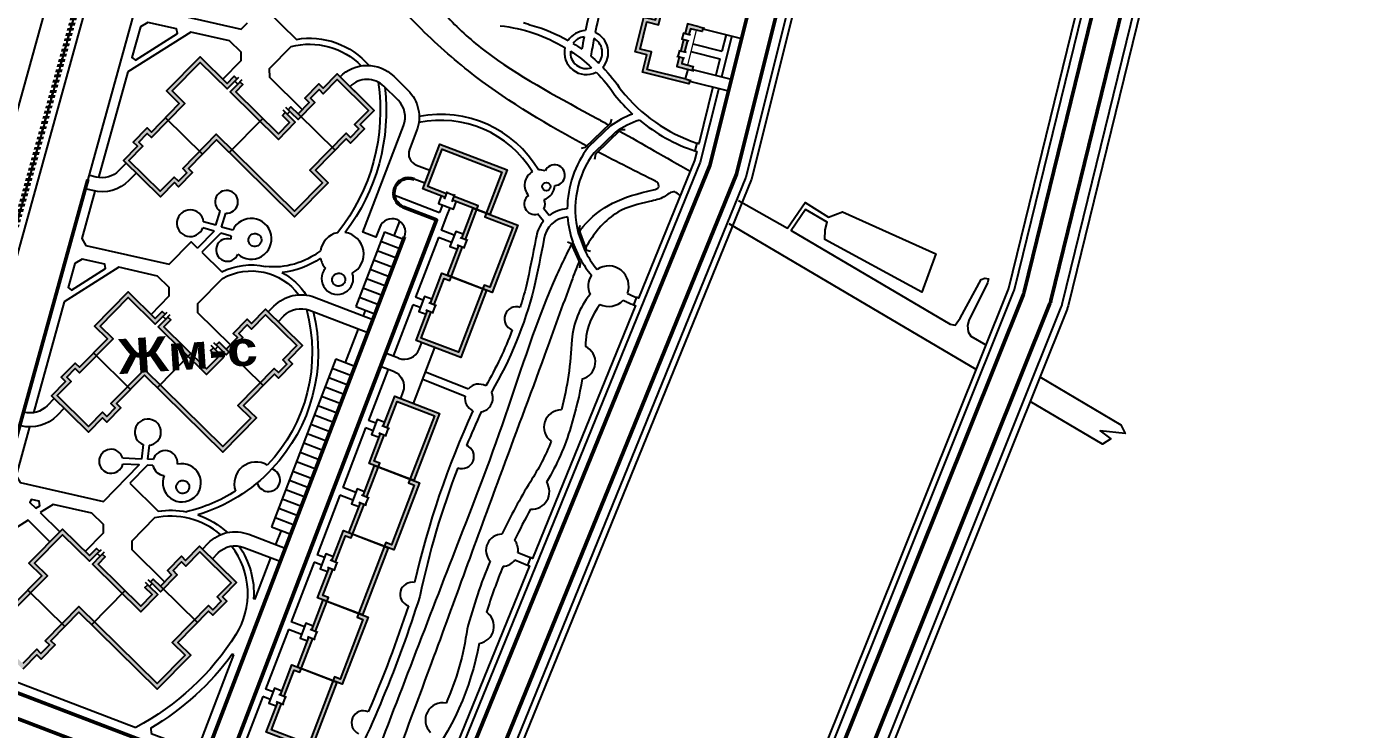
# Model space of a CAD drawing. Header units: millimetres. Extents: x 85680 to 1644304, y -104706 to 909689.
# Drawn here: x 1309157 to 1644304, y 258549 to 434385 of the extents above; entities that cross this region are included whole.
import ezdxf
from ezdxf.enums import TextEntityAlignment as Align

# ---------------------------------------------------------------- set-up
doc = ezdxf.new("R2010")
doc.units = ezdxf.units.MM
doc.linetypes.add('HIDDEN', pattern=[3.5, 2, -1.5])
for name, color, linetype, lineweight in [('bord', 32, 'Continuous', 100), ('red line', 240, 'HIDDEN', 100), ('street', 7, 'Continuous', 50)]:
    doc.layers.add(name, color=color, linetype=linetype, lineweight=lineweight)
for name, color, linetype in [('new building', 7, 'Continuous'), ('street2', 7, 'Continuous'), ('urban planing', 243, 'Continuous'), ('water', 5, 'Continuous')]:
    doc.layers.add(name, color=color, linetype=linetype)
doc.styles.add('ПЛОЩАДЬ', font='arialbd.ttf')

msp = doc.modelspace()

# ---------------------------------------------------------------- hatches: boundary and pattern name
at = {"layer": 'new building', "ltscale": 200}
h = msp.add_hatch(color=256, dxfattribs=at)
h.paths.add_polyline_path([(1475204, 421045), (1474234, 421288), (1464534, 423717), (1465626, 428082), (1462714, 428811), (1464413, 435602), (1467326, 434873), (1469997, 445543), (1467085, 446273), (1468785, 453063), (1471697, 452334), (1474369, 463005), (1471456, 463734), (1472063, 466159), (1481764, 463731), (1481640, 463239), (1482610, 462996), (1482977, 464458), (1471336, 467372), (1470243, 463007), (1473156, 462277), (1470970, 453547), (1468057, 454276), (1465872, 445545), (1468785, 444816), (1466599, 436086), (1463686, 436815), (1461501, 428084), (1464413, 427355), (1463321, 422990), (1474961, 420076)])
h.paths.add_polyline_path([(1484798, 459370), (1481878, 460080), (1482245, 461541), (1481275, 461785), (1480668, 459369), (1483570, 458642), (1484551, 458397)])
h.paths.add_polyline_path([(1483936, 455974), (1482966, 456217), (1482474, 454278), (1483444, 454035)])
h.paths.add_polyline_path([(1482829, 451612), (1481859, 451855), (1481859, 451852), (1478975, 452577), (1478367, 450151), (1479335, 449903), (1479702, 451363), (1482582, 450639)], flags=17)
h.paths.add_polyline_path([(1478971, 448448), (1478002, 448696), (1477274, 445790), (1478244, 445546)], flags=17)
h.paths.add_polyline_path([(1477879, 444091), (1476909, 444335), (1476299, 441903), (1479212, 441175), (1479212, 441175), (1480182, 440932), (1480425, 441902), (1477513, 442631)], flags=17)
h.paths.add_polyline_path([(1479575, 438507), (1478606, 438751), (1478120, 436809), (1479090, 436566)], flags=17)
h.paths.add_polyline_path([(1478483, 434141), (1477513, 434384), (1474600, 435113), (1473993, 432690), (1474962, 432441), (1475327, 433902), (1478240, 433171)], flags=17)
h.paths.add_polyline_path([(1474597, 430986), (1473629, 431235), (1472902, 428333), (1473872, 428089)], flags=17)
h.paths.add_polyline_path([(1473508, 426634), (1472538, 426878), (1471930, 424447), (1474841, 423714), (1474841, 423713), (1475811, 423470), (1476054, 424439), (1473142, 425173)], flags=17)
at = {"layer": 'new building', "ltscale": 500}
h = msp.add_hatch(color=256, dxfattribs=at)
h.paths.add_polyline_path([(1344567, 410908), (1343854, 411609), (1340348, 408044), (1339279, 409095), (1335773, 405530), (1336843, 404478), (1333337, 400913), (1342606, 391799), (1346112, 395364), (1347181, 394312), (1350687, 397877), (1349618, 398929), (1353123, 402494), (1352410, 403195), (1348203, 398917), (1349273, 397865), (1347170, 395726), (1346100, 396778), (1342594, 393213), (1341126, 394657, -0.144294), (1341005, 394776), (1334751, 400925), (1338257, 404490), (1337187, 405542), (1339291, 407681), (1340360, 406629)])
h.paths.add_polyline_path([(1356629, 406059), (1359838, 402904), (1360539, 403617), (1356617, 407473), (1352410, 403195), (1353123, 402494)])
h.paths.add_polyline_path([(1360539, 403617), (1359838, 402904), (1376237, 386778), (1384651, 395335), (1381442, 398490), (1386350, 403481), (1385637, 404182), (1380028, 398478), (1383237, 395323), (1376225, 388192)])
h.paths.add_polyline_path([(1389155, 406333), (1390224, 405281), (1393730, 408846), (1392660, 409898), (1396166, 413463), (1386897, 422578), (1383391, 419013), (1382321, 420065), (1378816, 416499), (1379885, 415448), (1377081, 412596), (1377794, 411894), (1381299, 415460), (1380230, 416511), (1382333, 418650), (1383403, 417599), (1386908, 421164), (1394752, 413451), (1391246, 409886), (1392316, 408835), (1390212, 406695), (1389143, 407747), (1385637, 404182), (1386350, 403481)])
h.paths.add_polyline_path([(1359350, 418811), (1361804, 421306), (1361091, 422007), (1359338, 420225), (1352564, 426885), (1344151, 418329), (1347359, 415174), (1343854, 411609), (1344567, 410908), (1348774, 415186), (1345565, 418341), (1352576, 425471)])
h.paths.add_polyline_path([(1362517, 420605), (1360063, 418109), (1367550, 410747), (1368251, 411461), (1361477, 418121), (1363230, 419904)])
h.paths.add_polyline_path([(1374609, 412221), (1373894, 412921), (1373195, 412209), (1374977, 410456), (1372173, 407604), (1368251, 411461), (1367550, 410747), (1372185, 406190), (1376391, 410468)])
h.paths.add_polyline_path([(1374586, 413625), (1375310, 412934), (1377093, 411181), (1377794, 411894), (1375298, 414348)])
at = {"layer": 'new building', "ltscale": 200}
h = msp.add_hatch(color=256, dxfattribs=at)
h.paths.add_polyline_path([(1414286, 392595), (1409617, 394383), (1413192, 403722), (1428134, 398002), (1424202, 387729), (1425136, 387371), (1429426, 398578), (1412615, 405013), (1408325, 393806), (1413928, 391661)])
h.paths.add_polyline_path([(1416154, 391880), (1415796, 390946), (1421867, 388623), (1422225, 389556)], flags=17)
h.paths.add_polyline_path([(1421867, 388623), (1420933, 388980), (1418073, 381509), (1419007, 381151)])
h.paths.add_polyline_path([(1424202, 387729), (1423844, 386795), (1430849, 384114), (1425129, 369171), (1423728, 369707), (1423370, 368773), (1425705, 367880), (1432140, 384690)])
h.paths.add_polyline_path([(1418292, 379283), (1417358, 379641), (1414498, 372170), (1415432, 371812)])
h.paths.add_polyline_path([(1413674, 371414), (1415074, 370878), (1415432, 371812), (1414498, 372170), (1413097, 372706), (1410237, 365235), (1411171, 364877)])
h.paths.add_polyline_path([(1424304, 368416), (1423370, 368773), (1417293, 352897), (1407954, 356472), (1410456, 363009), (1409522, 363367), (1406662, 355895), (1417869, 351605)])
at = {"layer": 'new building', "ltscale": 500}
h = msp.add_hatch(color=256, dxfattribs=at)
h.paths.add_polyline_path([(1326566, 352033), (1325853, 352734), (1322347, 349169), (1321277, 350221), (1317772, 346656), (1318841, 345604), (1315336, 342039), (1324605, 332924), (1328111, 336489), (1329180, 335438), (1332686, 339003), (1331616, 340055), (1335122, 343620), (1334409, 344321), (1330202, 340043), (1331272, 338991), (1329168, 336852), (1328099, 337904), (1324593, 334338), (1323125, 335782, -0.144294), (1323004, 335901), (1316750, 342051), (1320255, 345616), (1319186, 346668), (1321289, 348807), (1322359, 347755)])
h.paths.add_polyline_path([(1338628, 347185), (1341836, 344030), (1342537, 344743), (1338616, 348599), (1334409, 344321), (1335122, 343620)])
h.paths.add_polyline_path([(1342537, 344743), (1341836, 344030), (1358236, 327904), (1366650, 336460), (1363441, 339615), (1368349, 344606), (1367636, 345308), (1362027, 339603), (1365235, 336448), (1358224, 329318)])
h.paths.add_polyline_path([(1371153, 347459), (1372223, 346407), (1375729, 349972), (1374659, 351024), (1378165, 354589), (1368895, 363704), (1365390, 360138), (1364320, 361190), (1360814, 357625), (1361884, 356573), (1359079, 353721), (1359792, 353020), (1363298, 356585), (1362229, 357637), (1364332, 359776), (1365402, 358724), (1368907, 362289), (1376751, 354577), (1373245, 351012), (1374314, 349960), (1372211, 347821), (1371142, 348873), (1367636, 345308), (1368349, 344606)])
h.paths.add_polyline_path([(1341349, 359936), (1343803, 362432), (1343090, 363133), (1341337, 361350), (1334563, 368011), (1326150, 359455), (1329358, 356300), (1325853, 352734), (1326566, 352033), (1330772, 356311), (1327564, 359467), (1334575, 366597)])
h.paths.add_polyline_path([(1344516, 361731), (1342062, 359235), (1349549, 351873), (1350250, 352586), (1343476, 359247), (1345229, 361029)])
h.paths.add_polyline_path([(1356608, 353347), (1355893, 354046), (1355193, 353335), (1356976, 351582), (1354172, 348730), (1350250, 352586), (1349549, 351873), (1354183, 347316), (1358390, 351594)])
h.paths.add_polyline_path([(1356585, 354750), (1357309, 354060), (1359091, 352307), (1359792, 353020), (1357297, 355474)])
at = {"layer": 'new building', "ltscale": 200}
h = msp.add_hatch(color=256, dxfattribs=at)
h.paths.add_polyline_path([(1384330, 290562), (1383396, 290919), (1380536, 283448), (1381470, 283090)])
h.paths.add_polyline_path([(1394603, 286629), (1392268, 287523), (1391911, 286589), (1393311, 286053), (1387591, 271110), (1386191, 271646), (1385833, 270712), (1388168, 269819)])
h.paths.add_polyline_path([(1380755, 281222), (1379821, 281580), (1376961, 274109), (1377895, 273751)])
h.paths.add_polyline_path([(1377895, 273751), (1376961, 274109), (1375560, 274645), (1372700, 267174), (1373634, 266816), (1376136, 273353), (1377537, 272817)])
h.paths.add_polyline_path([(1386767, 270355), (1385833, 270712), (1379756, 254836), (1370416, 258411), (1372919, 264948), (1371985, 265306), (1369125, 257834), (1380332, 253544)])
h.paths.add_polyline_path([(1401874, 340596), (1411213, 337021), (1405136, 321145), (1406069, 320787), (1412504, 337598), (1401298, 341888), (1398438, 334416), (1399371, 334059)])
h.paths.add_polyline_path([(1398656, 332191), (1397723, 332548), (1394862, 325077), (1397200, 324182), (1397557, 325116), (1396154, 325654)])
h.paths.add_polyline_path([(1397200, 324182), (1396266, 324540), (1393406, 317069), (1394340, 316711)])
h.paths.add_polyline_path([(1393625, 314843), (1392691, 315201), (1389831, 307729), (1390765, 307372)])
h.paths.add_polyline_path([(1407473, 320250), (1405136, 321145), (1404778, 320211), (1406181, 319673), (1400461, 304731), (1399061, 305267), (1398703, 304333), (1401038, 303439)])
h.paths.add_polyline_path([(1389006, 306974), (1390407, 306438), (1390765, 307372), (1389831, 307729), (1388430, 308266), (1385570, 300794), (1386504, 300437)])
h.paths.add_polyline_path([(1385789, 298569), (1384855, 298927), (1381995, 291455), (1384330, 290562), (1384687, 291495), (1383286, 292032)])
h.paths.add_polyline_path([(1399637, 303976), (1398703, 304333), (1392268, 287523), (1393202, 287165)])
h = msp.add_hatch(color=256, dxfattribs=at)
h.paths.add_polyline_path([(1310114, 292686), (1309401, 293387), (1305895, 289821), (1304826, 290873), (1301320, 287308), (1302390, 286256), (1298884, 282691), (1308153, 273576), (1311659, 277142), (1312729, 276090), (1316234, 279655), (1315165, 280707), (1318670, 284272), (1317957, 284973), (1313751, 280695), (1314820, 279643), (1312717, 277504), (1311647, 278556), (1308142, 274991), (1306673, 276435, -0.144294), (1306552, 276554), (1300298, 282703), (1303804, 286268), (1302734, 287320), (1304838, 289459), (1305907, 288407)])
h.paths.add_polyline_path([(1322176, 287837), (1325385, 284682), (1326086, 285395), (1322164, 289251), (1317957, 284973), (1318670, 284272)])
h.paths.add_polyline_path([(1326086, 285395), (1325385, 284682), (1341784, 268556), (1350198, 277112), (1346989, 280267), (1351897, 285259), (1351184, 285960), (1345575, 280256), (1348784, 277100), (1341773, 269970)])
h.paths.add_polyline_path([(1354702, 288111), (1355771, 287059), (1359277, 290624), (1358208, 291676), (1361713, 295241), (1352444, 304356), (1348938, 300791), (1347869, 301842), (1344363, 298277), (1345432, 297225), (1342628, 294373), (1343341, 293672), (1346847, 297237), (1345777, 298289), (1347880, 300428), (1348950, 299376), (1352456, 302942), (1360299, 295229), (1356793, 291664), (1357863, 290612), (1355760, 288473), (1354690, 289525), (1351184, 285960), (1351897, 285259)])
h.paths.add_polyline_path([(1324897, 300588), (1327351, 303084), (1326638, 303785), (1324885, 302003), (1318112, 308663), (1309698, 300107), (1312907, 296952), (1309401, 293387), (1310114, 292686), (1314321, 296964), (1311112, 300119), (1318124, 307249)])
h.paths.add_polyline_path([(1328064, 302383), (1325610, 299887), (1333097, 292525), (1333798, 293238), (1327025, 299899), (1328777, 301682)])
h.paths.add_polyline_path([(1340156, 293999), (1339442, 294699), (1338742, 293987), (1340525, 292234), (1337720, 289382), (1333798, 293238), (1333097, 292525), (1337732, 287968), (1341939, 292246)])
h.paths.add_polyline_path([(1340134, 295402), (1340857, 294712), (1342640, 292959), (1343341, 293672), (1340845, 296126)])

# ---------------------------------------------------------------- linework, layer by layer
at = {"layer": 'new building', "lineweight": 0, "ltscale": 500}
msp.add_line((1476783, 433536, 0), (1474598, 424806, 0), dxfattribs=at)
at = {"layer": 'new building', "ltscale": 200}
for p, q in [((1477513, 434384, 0), (1478826, 434055, 0)), ((1474661, 423758, 0), (1474054, 421333, 0)), ((1474841, 423713, 0), (1476155, 423384, 0)), ((1361816, 419892, 0), (1363099, 421197, 0)), ((1474234, 421288, 0), (1475548, 420959, 0)), ((1377081, 412596, 0), (1386350, 403481, 0)), ((1343854, 411609, 0), (1353123, 402494, 0)), ((1359838, 402904, 0), (1368251, 411461, 0)), ((1413775, 391261, 0), (1414510, 393180, 0)), ((1415643, 390546, 0), (1416377, 392465, 0)), ((1416956, 379795, 0), (1418875, 379060, 0)), ((1417671, 381663, 0), (1419590, 380928, 0)), ((1409835, 365389, 0), (1411754, 364654, 0)), ((1343815, 361018, 0), (1345098, 362323, 0)), ((1409120, 363521, 0), (1411039, 362786, 0)), ((1325853, 352734, 0), (1335122, 343620, 0)), ((1341836, 344030, 0), (1350250, 352586, 0)), ((1359079, 353721, 0), (1368349, 344606, 0)), ((1397320, 332702, 0), (1399239, 331968, 0)), ((1398035, 334570, 0), (1399954, 333836, 0)), ((1392288, 315355, 0), (1394208, 314620, 0)), ((1393003, 317223, 0), (1394923, 316488, 0)), ((1327363, 301670, 0), (1328646, 302975, 0)), ((1384452, 299081, 0), (1386372, 298346, 0)), ((1385168, 300948, 0), (1387087, 300214, 0)), ((1309401, 293387, 0), (1318670, 284272, 0)), ((1325385, 284682, 0), (1333798, 293238, 0)), ((1342628, 294373, 0), (1351897, 285259, 0)), ((1379418, 281734, 0), (1381338, 280999, 0)), ((1380133, 283602, 0), (1382053, 282867, 0)), ((1371582, 265460, 0), (1373502, 264725, 0)), ((1372297, 267328, 0), (1374217, 266593, 0))]:
    msp.add_line(p, q, dxfattribs=at)
at = {"layer": 'new building', "ltscale": 500}
for p, q in [((1374327, 412497, 0), (1375013, 413217, 0)), ((1356326, 353623, 0), (1357012, 354343, 0)), ((1339874, 294275, 0), (1340561, 294995, 0))]:
    msp.add_line(p, q, dxfattribs=at)
at = {"layer": 'new building', "ltscale": 200, "elevation": 0}
for points in [[(1475204, 421045), (1474961, 420076), (1463321, 422990), (1464413, 427355), (1461501, 428084), (1463686, 436815), (1466599, 436086), (1468785, 444816), (1465872, 445545), (1468057, 454276), (1470970, 453547), (1473156, 462277), (1470243, 463007), (1471336, 467372), (1482977, 464458), (1482610, 462996)], [(1474234, 421288), (1464534, 423717), (1465626, 428082), (1462714, 428811), (1464413, 435602), (1467326, 434873), (1469997, 445543), (1467085, 446273), (1468785, 453063), (1471697, 452334), (1474369, 463005), (1471456, 463734), (1472063, 466159), (1481764, 463731), (1481640, 463239)], [(1473308, 431317), (1473680, 432770)], [(1473432, 432834), (1475346, 432343)], [(1477513, 434384), (1474600, 435113), (1473993, 432690)], [(1478483, 434141), (1478240, 433171), (1475327, 433902), (1474962, 432441)], [(1473629, 431235), (1472902, 428333)], [(1473060, 431381), (1474973, 430890)], [(1474597, 430986), (1473872, 428089)], [(1377081, 412596), (1379885, 415448), (1378816, 416499), (1382321, 420065), (1383391, 419013), (1386897, 422578), (1396166, 413463), (1392660, 409898), (1393730, 408846), (1390224, 405281), (1389155, 406333), (1381442, 398490), (1384651, 395335), (1376237, 386778), (1356629, 406059), (1349618, 398929), (1350687, 397877), (1347181, 394312), (1346112, 395364), (1342606, 391799), (1333337, 400913), (1336843, 404478), (1335773, 405530), (1339279, 409095), (1340348, 408044), (1347359, 415174), (1344151, 418329), (1352564, 426885), (1359338, 420225), (1361091, 422007), (1361804, 421306)], [(1472538, 426878), (1471930, 424447), (1474841, 423714), (1474841, 423713)], [(1471960, 427023), (1473876, 426541)], [(1472574, 428415), (1472208, 426960)], [(1472326, 428478), (1474242, 427996)], [(1473508, 426634), (1473142, 425173), (1476054, 424439), (1475811, 423470)], [(1375310, 412934), (1375310, 412934), (1377093, 411181), (1381299, 415460), (1380230, 416511), (1382333, 418650), (1383403, 417599), (1386908, 421164), (1394752, 413451), (1391246, 409886), (1392316, 408835), (1390212, 406695), (1389143, 407747), (1380028, 398478), (1383237, 395323), (1376225, 388192), (1356617, 407473), (1348203, 398917), (1349273, 397865), (1347170, 395726), (1346100, 396778), (1342594, 393213), (1334751, 400925), (1338257, 404490), (1337187, 405542), (1339291, 407681), (1340360, 406629), (1348774, 415186), (1345565, 418341), (1352576, 425471), (1359350, 418811), (1361103, 420593)], [(1361816, 419892), (1360063, 418109), (1372185, 406190), (1376391, 410468), (1374609, 412221)], [(1361103, 420593), (1362282, 421792)], [(1361981, 420060), (1361268, 420761)], [(1362517, 420605), (1363230, 419904), (1361477, 418121), (1372173, 407604), (1374977, 410456), (1373195, 412209), (1373894, 412921)], [(1374586, 413625), (1375298, 414348), (1377081, 412596)], [(1414286, 392595), (1409617, 394383), (1413192, 403722), (1428134, 398002), (1423844, 386795), (1430849, 384114), (1425129, 369171), (1423728, 369707), (1417293, 352897), (1407954, 356472), (1410456, 363009)], [(1413928, 391661), (1408325, 393806), (1412615, 405013), (1429426, 398578), (1425136, 387371), (1415796, 390946)], [(1414402, 392900), (1416270, 392185)], [(1412954, 392035), (1412239, 390167), (1415975, 388738), (1416690, 390606)], [(1418073, 381509), (1420933, 388980), (1432140, 384690), (1425705, 367880), (1414498, 372170), (1417358, 379641)], [(1419007, 381151), (1422225, 389556), (1416154, 391880)], [(1418430, 382442), (1416563, 383158), (1415131, 379423), (1416999, 378707)], [(1411171, 364877), (1413674, 371414), (1415074, 370878), (1418292, 379283)], [(1419310, 381035), (1418595, 379167)], [(1410237, 365235), (1413097, 372706), (1424304, 368416), (1417869, 351605), (1406662, 355895), (1409522, 363367)], [(1359079, 353721), (1361884, 356573), (1360814, 357625), (1364320, 361190), (1365390, 360138), (1368895, 363704), (1378165, 354589), (1374659, 351024), (1375729, 349972), (1372223, 346407), (1371153, 347459), (1363441, 339615), (1366650, 336460), (1358236, 327904), (1338628, 347185), (1331616, 340055), (1332686, 339003), (1329180, 335438), (1328111, 336489), (1324605, 332924), (1315336, 342039), (1318841, 345604), (1317772, 346656), (1321277, 350221), (1322347, 349169), (1329358, 356300), (1326150, 359455), (1334563, 368011), (1341337, 361350), (1343090, 363133), (1343803, 362432)], [(1357309, 354060), (1357309, 354060), (1359091, 352307), (1363298, 356585), (1362229, 357637), (1364332, 359776), (1365402, 358724), (1368907, 362289), (1376751, 354577), (1373245, 351012), (1374314, 349960), (1372211, 347821), (1371142, 348873), (1362027, 339603), (1365235, 336448), (1358224, 329318), (1338616, 348599), (1330202, 340043), (1331272, 338991), (1329168, 336852), (1328099, 337904), (1324593, 334338), (1316750, 342051), (1320255, 345616), (1319186, 346668), (1321289, 348807), (1322359, 347755), (1330772, 356311), (1327564, 359467), (1334575, 366597), (1341349, 359936), (1343102, 361719)], [(1410595, 366168), (1408727, 366884), (1407295, 363149), (1409163, 362433)], [(1343102, 361719), (1344281, 362918)], [(1411474, 364761), (1410759, 362893)], [(1343815, 361018), (1342062, 359235), (1354183, 347316), (1358390, 351594), (1356608, 353347)], [(1343980, 361185), (1343267, 361887)], [(1344516, 361731), (1345229, 361029), (1343476, 359247), (1354172, 348730), (1356976, 351582), (1355193, 353335), (1355893, 354046)], [(1356585, 354750), (1357297, 355474), (1359079, 353721)], [(1398438, 334416), (1401298, 341888), (1412504, 337598), (1406069, 320787), (1394862, 325077), (1397723, 332548)], [(1399371, 334059), (1401874, 340596), (1411213, 337021), (1404778, 320211), (1406181, 319673), (1400461, 304731), (1399061, 305267), (1391911, 286589), (1393311, 286053), (1387591, 271110), (1386191, 271646), (1379756, 254836), (1370416, 258411), (1372919, 264948)], [(1398795, 335350), (1396927, 336066), (1395495, 332331), (1397363, 331615)], [(1394340, 316711), (1397557, 325116), (1396154, 325654), (1398656, 332191)], [(1399674, 333943), (1398959, 332075)], [(1393406, 317069), (1396266, 324540), (1407473, 320250), (1401038, 303439), (1389831, 307729), (1392691, 315201)], [(1393763, 318002), (1391896, 318718), (1390464, 314983), (1392331, 314267)], [(1394643, 316595), (1393928, 314727)], [(1386504, 300437), (1389006, 306974), (1390407, 306438), (1393625, 314843)], [(1305895, 289821), (1312907, 296952), (1309698, 300107), (1318112, 308663), (1324885, 302003), (1326638, 303785), (1327351, 303084)], [(1305907, 288407), (1314321, 296964), (1311112, 300119), (1318124, 307249), (1324897, 300588), (1326650, 302371)], [(1385570, 300794), (1388430, 308266), (1399637, 303976), (1393202, 287165), (1381995, 291455), (1384855, 298927)], [(1340857, 294712), (1340857, 294712), (1342640, 292959), (1346847, 297237), (1345777, 298289), (1347880, 300428), (1348950, 299376), (1352456, 302942), (1360299, 295229), (1356793, 291664), (1357863, 290612), (1355760, 288473), (1354690, 289525), (1345575, 280256), (1348784, 277100), (1341773, 269970), (1322164, 289251), (1313751, 280695), (1314820, 279643), (1312717, 277504), (1311647, 278556), (1308142, 274991)], [(1342628, 294373), (1345432, 297225), (1344363, 298277), (1347869, 301842), (1348938, 300791), (1352444, 304356), (1361713, 295241), (1358208, 291676), (1359277, 290624), (1355771, 287059), (1354702, 288111), (1346989, 280267), (1350198, 277112), (1341784, 268556), (1322176, 287837), (1315165, 280707), (1316234, 279655), (1312729, 276090), (1311659, 277142), (1308153, 273576)], [(1327363, 301670), (1325610, 299887), (1337732, 287968), (1341939, 292246), (1340156, 293999)], [(1326650, 302371), (1327829, 303570)], [(1327528, 301838), (1326815, 302539)], [(1328064, 302383), (1328777, 301682), (1327025, 299899), (1337720, 289382), (1340525, 292234), (1338742, 293987), (1339442, 294699)], [(1385927, 301728), (1384060, 302444), (1382628, 298709), (1384496, 297993)], [(1381470, 283090), (1384687, 291495), (1383286, 292032), (1385789, 298569)], [(1386807, 300321), (1386092, 298453)], [(1340134, 295402), (1340845, 296126), (1342628, 294373)], [(1380536, 283448), (1383396, 290919), (1394603, 286629), (1388168, 269819), (1376961, 274109), (1379821, 281580)], [(1380893, 284381), (1379026, 285097), (1377594, 281362), (1379461, 280646)], [(1381773, 282974), (1381058, 281106)], [(1373634, 266816), (1376136, 273353), (1377537, 272817), (1380755, 281222)], [(1372700, 267174), (1375560, 274645), (1386767, 270355), (1380332, 253544), (1369125, 257834), (1371985, 265306)], [(1373057, 268107), (1371190, 268823), (1369758, 265088), (1371626, 264372)], [(1373937, 266700), (1373222, 264832)]]:
    msp.add_lwpolyline(points, dxfattribs=at)
at = {"layer": 'new building', "ltscale": 500, "elevation": 0}
for points in [[(1374609, 412221), (1373329, 413474)], [(1375310, 412934), (1374020, 414165)], [(1357309, 354060), (1356018, 355291)], [(1356608, 353347), (1355328, 354600)], [(1340156, 293999), (1338876, 295252)], [(1340857, 294712), (1339567, 295943)]]:
    msp.add_lwpolyline(points, dxfattribs=at)
at = {"layer": 'red line', "linetype": 'HIDDEN', "ltscale": 0.001, "elevation": 0, "flags": 128}
msp.add_lwpolyline([(1517370, 837990), (1471409, 828281), (1425325, 820348, 0.3483004), (1421307, 816139), (1406780, 758966), (1402195, 746064), (1393562, 721770, 0.0132601), (1387844, 704215), (1373245, 647265), (1355164, 567055), (1348510, 537537, -0.0186239), (1341829, 512318), (1287620, 316783, -0.0239965), (1276325, 279271, -0.0324934), (1255414, 230547), (1227763, 178369), (1192399, 116458), (1194337, 100556), (1285733, 47513), (1392358, -14368)], format="xyb", dxfattribs=at)
at = {"layer": 'street'}
msp.add_line((1402313, 224776, 0), (1276393, 272822, 0), dxfattribs=at)
at = {"layer": 'street', "elevation": 0}
for points in [[(1644304, 877018), (1602229, 866442, 0.4059824), (1597834, 859325), (1639662, 670571, -0.1151366), (1639631, 667844), (1565594, 365890, -0.0352312), (1565336, 365086), (1477230, 145338, 0.4207234), (1480690, 137488), (1546292, 112860, 0.4031884), (1553934, 116157), (1568826, 151685)], [(1406164, 396240, 1), (1403482, 389235), (1411784, 386058), (1360999, 253391, 0.4145288), (1364464, 245640), (1404826, 230239, 0.4077114), (1412522, 233582), (1480174, 399690), (1528426, 592597), (1551780, 685964, 0.1185631), (1552020, 712387), (1521677, 843784, 0.4087278), (1514591, 848304)], [(1606831, 563467, 0.4166065), (1602385, 570734), (1541893, 585044, 0.4104652), (1532291, 579200), (1486844, 397509), (1397274, 177586, 0.4223275), (1401871, 167079), (1461066, 144855, 0.4077335), (1471304, 149368), (1558655, 367233, 0.0352312), (1558913, 368037), (1606831, 563467)], [(1324414, 396115), (1291966, 279122, 0.3869224), (1295609, 271913), (1347647, 252057, 0.4138984), (1355389, 255518), (1403743, 381834)]]:
    msp.add_lwpolyline(points, format="xyb", dxfattribs=at)
at = {"layer": 'street2', "ltscale": 500}
for p, q in [((1355513, 508336, 0), (1324414, 396115, 0)), ((1398696, 383027, 0), (1391546, 364348, 0)), ((1398696, 383027, 0), (1403496, 381189, 0)), ((1397803, 380692, 0), (1402602, 378855, 0)), ((1396015, 376022, 0), (1400815, 374185, 0)), ((1396909, 378357, 0), (1401708, 376520, 0)), ((1395121, 373687, 0), (1399921, 371850, 0)), ((1393334, 369018, 0), (1398133, 367181, 0)), ((1394228, 371353, 0), (1399027, 369515, 0)), ((1392440, 366683, 0), (1397240, 364846, 0)), ((1391546, 364348, 0), (1396346, 362511, 0)), ((1386541, 351273, 0), (1370454, 309247, 0)), ((1385648, 348939, 0), (1390447, 347101, 0)), ((1386541, 351273, 0), (1391341, 349436, 0)), ((1384754, 346604, 0), (1389553, 344767, 0)), ((1382966, 341934, 0), (1387766, 340097, 0)), ((1383860, 344269, 0), (1388660, 342432, 0)), ((1382073, 339600, 0), (1386872, 337762, 0)), ((1381179, 337265, 0), (1385978, 335428, 0)), ((1379391, 332595, 0), (1384191, 330758, 0)), ((1380285, 334930, 0), (1385085, 333093, 0)), ((1378498, 330260, 0), (1383297, 328423, 0)), ((1376710, 325591, 0), (1381510, 323754, 0)), ((1377604, 327926, 0), (1382403, 326088, 0)), ((1375779, 323160, 0), (1380579, 321322, 0)), ((1374029, 318587, 0), (1378828, 316749, 0)), ((1374923, 320921, 0), (1379722, 319084, 0)), ((1373135, 316252, 0), (1377935, 314415, 0)), ((1372241, 313917, 0), (1377041, 312080, 0)), ((1370454, 309247, 0), (1375253, 307410, 0)), ((1371348, 311582, 0), (1376147, 309745, 0))]:
    msp.add_line(p, q, dxfattribs=at)
at = {"layer": 'street2', "ltscale": 100}
msp.add_line((1328276, 455009, 0), (1282464, 289767, 0), dxfattribs=at)
at = {"layer": 'street2', "ltscale": 500, "elevation": 0}
for points in [[(1386897, 422578), (1395073, 414538)], [(1408862, 395207), (1406164, 396240)], [(1402272, 351420), (1399004, 352671)], [(1405967, 340099), (1411331, 354107)]]:
    msp.add_lwpolyline(points, dxfattribs=at)
for points in [[(1387610, 421877, -0.4142136), (1401044, 421990), (1404573, 418520, -0.2982503), (1406784, 408350), (1404985, 403651, 0.4142136), (1406715, 399777), (1410113, 398476)], [(1403496, 381189), (1403743, 381834, 0.9999895), (1397542, 384207), (1396584, 381704), (1393315, 382955), (1403515, 409601, 0.2982503), (1402119, 416025), (1398590, 419494, 0.4142136), (1390105, 419423), (1390105, 419423)], [(1334050, 400212), (1332249, 398380, -0.2657311), (1326515, 396767), (1324621, 397240)], [(1336545, 397758), (1334744, 395926, -0.2657311), (1325665, 393371), (1323771, 393845)], [(1369608, 363002), (1371061, 364480, -0.2982503), (1381231, 366691), (1395810, 361110)], [(1372104, 360548), (1373556, 362026, -0.2982503), (1379980, 363422), (1394558, 357841)], [(1402272, 351420, 0.4141681), (1407437, 353725), (1408063, 355359)], [(1397752, 349402), (1401019, 348152, -0.4141681), (1403325, 342986), (1402699, 341351)], [(1318544, 338884), (1316743, 337052, -0.2657311), (1307664, 334497), (1307340, 334578)], [(1316049, 341338), (1314247, 339506, -0.2657311), (1308513, 337892), (1308275, 337952)], [(1353157, 303655), (1354609, 305132, -0.2982503), (1364779, 307343), (1373891, 303855)], [(1355652, 301201), (1357105, 302678, -0.2982503), (1363528, 304074), (1372641, 300586)]]:
    msp.add_lwpolyline(points, format="xyb", dxfattribs=at)
at = {"layer": 'street2', "ltscale": 0.2, "elevation": 0}
for points in [[(1476928, 405259), (1476441, 403312)], [(1461864, 366663), (1461108, 364808)], [(1435328, 301509), (1434574, 299657)]]:
    msp.add_lwpolyline(points, dxfattribs=at)
at = {"layer": 'urban planing', "ltscale": 500}
for p, q in [((1334709, 514392, 0), (1280448, 318671, 0)), ((1478422, 433899, 0), (1488111, 431476, 0)), ((1475956, 430136, 0), (1483221, 428318, 0)), ((1475470, 428195, 0), (1482736, 426378, 0)), ((1475872, 423713, 0), (1485560, 421290, 0)), ((1475144, 420803, 0), (1484832, 418380, 0)), ((1413214, 389794, 0), (1412499, 387925, 0)), ((1415082, 389080, 0), (1414367, 387210, 0)), ((1439999, 387129, 0), (1438619, 388795, 0)), ((1438544, 385750, 0), (1437079, 387520, 0)), ((1416205, 382224, 0), (1412937, 383475, 0)), ((1447264, 382770, 0), (1448820, 378525, 0)), ((1415489, 380356, 0), (1412222, 381607, 0)), ((1447737, 376271, 0), (1445874, 380454, 0)), ((1408369, 365950, 0), (1406502, 366664, 0)), ((1407653, 364082, 0), (1405787, 364797, 0)), ((1408291, 346169, 0), (1418890, 341920, 0)), ((1409007, 348037, 0), (1419725, 343740, 0)), ((1396569, 335131, 0), (1394702, 335846, 0)), ((1395853, 333264, 0), (1393987, 333978, 0)), ((1391538, 317784, 0), (1388269, 319035, 0)), ((1390821, 315916, 0), (1387554, 317167, 0)), ((1318112, 308663, 0), (1309698, 300107, 0)), ((1383702, 301510, 0), (1381834, 302224, 0)), ((1382986, 299642, 0), (1381119, 300357, 0)), ((1378668, 284163, 0), (1375399, 285414, 0)), ((1377951, 282295, 0), (1374684, 283546, 0)), ((1341784, 268556, 0), (1350198, 277112, 0)), ((1370832, 267889, 0), (1368964, 268604, 0)), ((1370116, 266021, 0), (1368249, 266736, 0))]:
    msp.add_line(p, q, dxfattribs=at)
at = {"layer": 'urban planing', "elevation": 0}
msp.add_lwpolyline([(1402195, 746064), (1393562, 721770, 0.0132601), (1387844, 704215), (1373245, 647265), (1355164, 567055), (1348510, 537537, -0.0186239), (1341829, 512318), (1287620, 316783, -0.0239965), (1276325, 279271, -0.0239965)], format="xyb", dxfattribs=at)
at = {"layer": 'urban planing', "ltscale": 500, "elevation": 0}
for points in [[(1477230, 145338), (1480014, 144222), (1568199, 364166, 0.0352312), (1568457, 364970), (1642545, 667130)], [(1644002, 666773), (1569889, 364511, -0.0352312), (1569631, 363706), (1480277, 140848), (1548177, 115357), (1564382, 154015)], [(1532291, 579200), (1534716, 578594), (1489226, 396731), (1399589, 176643, 0.4223275), (1402750, 169419), (1461945, 147196), (1461066, 144855)], [(1471304, 149368), (1468983, 150298), (1556334, 368163, 0.0352312), (1556485, 368632), (1604403, 564062), (1606831, 563467)], [(1467950, 497570, -0.0281524), (1456980, 460869, 0.040332), (1449034, 433412)], [(1454818, 446478, 0.0199146), (1451491, 432949)], [(1368972, 438801), (1376660, 431241, -0.2627262), (1394865, 424704)], [(1427712, 434634, -0.1087814), (1443919, 429178, -0.1087814)], [(1433545, 435487, 0.0106664), (1435672, 434726, -0.0622416), (1444697, 430970, -0.0622416)], [(1375342, 429423, -0.2687771), (1392919, 424602, -0.2687771)], [(1445988, 430200, -0.0164981), (1448149, 428754)], [(1448729, 431880, 0.0044785), (1448149, 428754)], [(1451188, 431428, 0.0064002), (1450387, 427021)], [(1445292, 428313, -0.0424791), (1450590, 424140)], [(1450387, 427021, -0.016309), (1452308, 425312, -0.016309)], [(1451752, 423008, -0.0466323), (1456433, 417275, 0.0373638), (1460852, 412542)], [(1453377, 424256, -0.0473613), (1458051, 418454, 0.1419484), (1476928, 405259)], [(1397136, 420548, -0.208175), (1386977, 382843, -0.208175)], [(1398819, 419269, -0.1939755), (1388911, 382886)], [(1462573, 411037, 0.0922603), (1476441, 403312, 0.0922603)], [(1444449, 388775, 0.1435892), (1439999, 387129, 0.1435892)], [(1444587, 386780, 0.3615343), (1438641, 381095, -0.0073601), (1436126, 368879, -0.0692808), (1425515, 342937, -0.0692808)], [(1438544, 385750, 0.1433464), (1436663, 381402, -0.0073), (1434180, 369343, -0.0135499), (1432702, 364151)], [(1386977, 382843, 0.3146367), (1382672, 378316, 0.3146367)], [(1390673, 372706, 0.7167032), (1388911, 382886, 0.6173316)], [(1382672, 378316, -0.1985828), (1368892, 374388)], [(1382708, 376470, -0.1291841), (1373067, 372868)], [(1382708, 376470, 0.1314196), (1383936, 373933)], [(1358012, 373003, -0.1734457), (1368892, 374388, -0.1734457)], [(1358163, 371384, -0.3771076), (1377256, 367301, -0.3771076)], [(1373031, 372864, -0.1295364), (1379125, 367231, -0.1295364)], [(1383936, 373933, 1.7394977), (1390673, 372706)], [(1450196, 367378, 0.1499941), (1445611, 356012, -0.0543336), (1443024, 338488, -0.0543336)], [(1379171, 363668, -0.2623115), (1369382, 324645, -0.2623115)], [(1380875, 363080, -0.2551973), (1370550, 323697, -0.2551973)], [(1452666, 364860, 0.1427053), (1449107, 355808, -0.0045036), (1449044, 354370, -0.0045036)], [(1430732, 358484, -0.0389726), (1424091, 344471, -0.0389726)], [(1448195, 346227, -0.0384647), (1445372, 334279, -0.0659867), (1439306, 320383)], [(1420870, 338262, 0.0517218), (1406276, 295252)], [(1422942, 337981, 0.0105165), (1419267, 329575)], [(1440482, 330629, -0.0485798), (1435250, 320509, 0.0266772), (1428141, 307370)], [(1369382, 324645, 0.7063129), (1361427, 318131)], [(1370550, 323697, -0.1304742), (1352024, 312206)], [(1366884, 320245, 1.7185942), (1370550, 323697, 0.4900917)], [(1417055, 323997, 0.038516), (1407566, 291812, -0.0437104), (1386967, 242072, -0.0437104)], [(1334960, 320146), (1342090, 313134, -0.0854033), (1349153, 312980)], [(1361427, 318131, -0.0817402), (1349153, 312980)], [(1357723, 307238, 0.2335785), (1341118, 311433), (1335435, 305654), (1335453, 303532), (1343680, 295443)], [(1352024, 312206, -0.1043901), (1359390, 307760)], [(1435312, 313671, 0.0160724), (1431300, 305862)], [(1309467, 310852), (1302059, 306169), (1294375, 278454, 0.3869224), (1296500, 274249), (1336489, 258990)], [(1361466, 282127, 0.3173366), (1360438, 304396, 0.3173366)], [(1362294, 304401, -0.1684638), (1365967, 291255), (1366357, 291163), (1370306, 301480)], [(1425173, 300658, 0.0321406), (1419412, 283612, -0.0731548), (1414141, 265080, -0.0731548)], [(1428414, 299336, 0.0222708), (1424292, 287892, 0.0222708)], [(1404714, 289466, -0.0231623), (1394671, 262919, -0.0231623)], [(1361537, 282238, -0.1300344), (1336489, 258990)], [(1422399, 280041, -0.1231106), (1408574, 249188, 0.0497925), (1405893, 245000)], [(1360623, 277343, -0.1011221), (1340238, 258807), (1340342, 257520)], [(1340342, 257520), (1348538, 254393, 0.4138984), (1353054, 256412), (1360994, 277152)], [(1368249, 266736), (1362867, 252676, 0.4145288), (1365177, 247509), (1366572, 246976)]]:
    msp.add_lwpolyline(points, format="xyb", dxfattribs=at)
msp.add_lwpolyline([(1602946, 564419, 0.4166065), (1601464, 566842), (1540972, 581151, 0.4104652), (1536171, 578230), (1490656, 396264), (1400978, 176077, 0.4223275), (1403277, 170824), (1462472, 148600, 0.4077335), (1467591, 150856), (1554942, 368722, 0.0352312), (1555028, 368990)], format="xyb", close=True, dxfattribs=at)
for points in [[(1388582, 482610), (1340250, 443928), (1339336, 440629), (1340398, 438854), (1362817, 433800), (1364390, 435400)], [(1358269, 421276), (1362826, 425911), (1362808, 428032), (1359929, 430863), (1350214, 433053), (1334478, 423106), (1327142, 396645)], [(1336342, 426059), (1346877, 432718), (1346682, 433850), (1339462, 435477), (1337598, 434361), (1335475, 426703), (1336342, 426059)], [(1484243, 432443), (1483212, 428321)], [(1375342, 429423), (1369888, 423876), (1369906, 421754), (1378132, 413665)], [(1485698, 432079), (1483150, 421893)], [(1482727, 426380), (1481695, 422257)], [(1386897, 422578), (1395073, 414538)], [(1482422, 418982), (1477792, 400469), (1408368, 230012)], [(1480967, 419346), (1477404, 405100), (1476928, 405259)], [(1377081, 412596), (1386350, 403481)], [(1455604, 411274), (1455228, 410193), (1449020, 404181), (1447993, 403925)], [(1455300, 409569), (1449810, 404301)], [(1456575, 408021), (1451194, 402858)], [(1458963, 408589), (1457861, 408562), (1451541, 402497), (1451323, 401124)], [(1476441, 403312), (1476917, 403155), (1476362, 400936), (1462327, 366474), (1461864, 366663)], [(1326202, 393253), (1322915, 381398), (1323977, 379623), (1344816, 374926), (1350342, 380545), (1351932, 378981)], [(1401100, 392289), (1412499, 387925)], [(1356492, 384687), (1353422, 385586)], [(1356495, 384698), (1357579, 388193)], [(1357928, 384254), (1359000, 387710)], [(1401161, 382083), (1402558, 385732)], [(1414367, 387210), (1412937, 383475)], [(1356114, 383235), (1351932, 378981)], [(1357747, 382756), (1353001, 377930)], [(1356114, 383235), (1353243, 384075)], [(1360299, 382009), (1357747, 382756)], [(1360720, 383448), (1357931, 384265)], [(1450344, 378126), (1449406, 378381), (1447472, 383654), (1447711, 384714)], [(1412222, 381607), (1406502, 366664)], [(1444581, 380572), (1445417, 380251), (1447731, 375056), (1447571, 374077)], [(1320377, 368472), (1328876, 373844), (1328681, 374975), (1323041, 376246), (1321177, 375131), (1319510, 369116), (1320377, 368472)], [(1353001, 377930), (1358012, 373003)], [(1340267, 362402), (1344825, 367037), (1344807, 369158), (1341928, 371989), (1332213, 374179), (1318512, 365519), (1310820, 337774)], [(1358163, 371384), (1351887, 365001), (1351904, 362880), (1360131, 354791)], [(1393475, 362004), (1394011, 363405)], [(1405787, 364797), (1400871, 351956)], [(1461108, 364808), (1461571, 364620), (1435791, 301321), (1435328, 301509)], [(1389006, 350330), (1392224, 358735)], [(1399620, 348687), (1394704, 335845)], [(1309834, 334214), (1306462, 322051), (1307524, 320276), (1328364, 315578), (1337336, 324702), (1333191, 324868)], [(1393989, 333977), (1388269, 319035)], [(1338338, 329810), (1337887, 326181)], [(1339826, 329625), (1339391, 326121)], [(1337887, 326181), (1333190, 326369)], [(1340822, 326064), (1339391, 326121)], [(1340762, 324565), (1339360, 324621), (1334960, 320146)], [(1311407, 313853), (1312424, 314496), (1312229, 315627), (1310285, 316066), (1309892, 315344), (1311407, 313853)], [(1387554, 317167), (1381834, 302224)], [(1323816, 303054), (1328373, 307689), (1328355, 309810), (1325476, 312641), (1315762, 314831), (1312506, 312773)], [(1312506, 312773), (1317410, 307950)], [(1314957, 305455), (1309467, 310852)], [(1371558, 304748), (1372919, 308304)], [(1432145, 302806), (1435328, 301509)], [(1381119, 300357), (1375399, 285414)], [(1434574, 299657), (1435037, 299468), (1407400, 231611), (1406937, 231799)], [(1431391, 300953), (1434574, 299657)], [(1374684, 283546), (1368964, 268604)], [(1360998, 277150), (1360623, 277343)]]:
    msp.add_lwpolyline(points, dxfattribs=at)
at = {"layer": 'urban planing', "ltscale": 500}
msp.add_circle((1439266, 394379, 0), 1030, dxfattribs=at)
for centre, radius, start, end in [((1449272, 427917, 0), 5500, 92.48174, 146.27846), ((1449272, 427917, 0), 5500, 318.27736, 66.20554), ((1449272, 427917, 0), 5500, 166.74274, 296.80443), ((1449272, 427917, 0), 4000, 97.80775, 145.18629), ((1449272, 427917, 0), 4000, 319.36954, 61.38564), ((1449272, 427917, 0), 4000, 174.30679, 289.24038), ((1412834, 384009, 0), 28449, 30.71408, 100.99124), ((1470040, 388714, 0), 25539, 111.08621, 125.25091), ((1412834, 384009, 0), 26949, 31.5319, 101.81962), ((1470040, 388714, 0), 23539, 108.49413, 124.89364), ((1470040, 388714, 0), 25539, 142.38597, 179.85486), ((1470166, 388717, 0), 23662, 143.30121, 194.55722), ((1441328, 397250, 0), 2577, 271.10856, 156.17419), ((1437592, 394764, 0), 3787, 118.17362, 223.07186), ((1437592, 394764, 0), 3787, 68.65191, 94.53988), ((1359177, 390560, 0), 2856, 266.44174, 235.97833), ((1436306, 390020, 0), 2617, 124.47043, 287.16023), ((1437592, 394764, 0), 3787, 286.60259, 358.63084), ((1436306, 390020, 0), 2617, 332.09218, 25.20401), ((1350095, 385213, 0), 3347, 6.39478, 340.12429), ((1365354, 381309, 0), 5103, 229.19772, 155.22113), ((1470040, 388714, 0), 25539, 184.34498, 198.86903), ((1359392, 378512, 0), 2835, 72.35917, 337.91406), ((1365354, 381309, 0), 5103, 172.12335, 181.07551), ((1470040, 388714, 0), 25539, 209.15689, 220.30302), ((1470040, 388714, 0), 23539, 205.64709, 219.83884), ((1454823, 369447, 0), 5069, 147.18167, 204.09287), ((1454823, 369447, 0), 5069, 339.08368, 124.31333), ((1454823, 369447, 0), 5069, 244.81429, 316.21534), ((1470040, 388714, 0), 25539, 243.09399, 249.5116), ((1470040, 388714, 0), 23539, 243.55816, 249.65368), ((1431760, 361302, 0), 3000, 71.69387, 249.96847), ((1447204, 350446, 0), 4334, 283.2164, 65.00458), ((1422356, 341431, 0), 3500, 171.98262, 244.88046), ((1422356, 341431, 0), 3500, 60.27585, 138.73898), ((1422356, 341431, 0), 3500, 279.64952, 25.48509), ((1339476, 332891, 0), 3284, 276.12372, 249.72365), ((1443003, 334154, 0), 4334, 89.72482, 234.42282), ((1330280, 325614, 0), 3006, 14.53582, 345.61406), ((1418142, 326794, 0), 3000, 248.76818, 67.98014), ((1343808, 325194, 0), 3110, 354.48878, 163.75604), ((1343808, 325194, 0), 3110, 191.66556, 265.95582), ((1347999, 320238, 0), 4784, 157.20677, 103.23783), ((1435694, 317988, 0), 4334, 264.95104, 33.69666), ((1428161, 303349, 0), 4021, 90.27945, 222.00638), ((1428161, 303349, 0), 4021, 352.24009, 38.68186), ((1428161, 303349, 0), 4021, 273.60397, 323.43988), ((1405630, 292322, 0), 3000, 77.56963, 252.21127), ((1421817, 284335, 0), 4334, 277.72377, 55.17346), ((1413311, 260827, 0), 4334, 78.95831, 225.36334), ((1393467, 260172, 0), 3000, 66.34301, 245.78221)]:
    msp.add_arc(centre, radius, start, end, dxfattribs=at)
for centre in [(1366278, 381004, 0), (1387255, 371076, 0), (1348206, 319205, 0)]:
    msp.add_ellipse(centre, major_axis=(-1472, -740), ratio=0.9808671, start_param=-4.712389, end_param=1.5707963, dxfattribs=at)
at = {"layer": 'water', "ltscale": 500, "elevation": 0}
for points in [[(1487395, 390909), (1499607, 383961), (1504024, 390389), (1509931, 386716), (1513438, 388096), (1536816, 377513), (1533283, 367915), (1508987, 381159), (1509067, 383540), (1509563, 385484), (1504127, 388638), (1500574, 383408), (1540408, 359942), (1541642, 359663), (1542883, 361415), (1548118, 371128), (1549044, 371483), (1549957, 371278), (1549727, 370257), (1545006, 360824), (1544727, 359589), (1544884, 358030), (1545549, 356977), (1549335, 354736)], [(1546871, 348592), (1485027, 385094)], [(1562831, 346748), (1583125, 334736), (1584171, 332567), (1577908, 333265), (1580589, 331233), (1578509, 329918), (1560375, 340621)]]:
    msp.add_lwpolyline(points, dxfattribs=at)
at = {"layer": 'water', "ltscale": 500}
for points, knots in [([(1381043, 475936, 0), (1383043, 473613, 0), (1387743, 468192, 0), (1393544, 461755, 0), (1398074, 456860, 0), (1400182, 454007, 0), (1401745, 451579, 0), (1403295, 448251, 0), (1408929, 443728, 0), (1415244, 435318, 0), (1430016, 423054, 0), (1443975, 415841, 0), (1453937, 410328, 0), (1454845, 409823, 0)], [55043.6483446, 55043.6483446, 55043.6483446, 55043.6483446, 64250.2938352, 76625.6725429, 81022.233417, 84242.4445583, 87247.9815021, 89691.2223038, 95142.9174764, 108400.6885567, 121245.314139, 152257.0777075, 155373.4571818, 155373.4571818, 155373.4571818, 155373.4571818]), ([(1449380, 404530, 0), (1439686, 409710, 0), (1425071, 418376, 0), (1405492, 435422, 0), (1393001, 450234, 0), (1382870, 463442, 0), (1377828, 469199, 0), (1375651, 471620, 0)], [452437.2058702, 452437.2058702, 452437.2058702, 452437.2058702, 485299.1828012, 503265.425874, 530012.7616874, 543306.4148022, 553110.9741602, 553110.9741602, 553110.9741602, 553110.9741602]), ([(1447612, 383272, 0), (1447870, 383632, 0), (1450051, 386495, 0), (1456181, 391108, 0), (1462443, 392707, 0), (1467665, 393928, 0), (1467289, 395377, 0), (1461924, 398056, 0), (1456941, 400552, 0), (1452138, 403071, 0)], [408383.3792777, 408383.3792777, 408383.3792777, 408383.3792777, 409708.9125578, 419131.8614397, 429985.0663874, 431351.9392843, 432676.8326061, 433116.1832117, 449327.8431462, 449327.8431462, 449327.8431462, 449327.8431462]), ([(1472800, 392189, 0), (1472066, 392662, 0), (1471427, 393337, 0), (1469933, 392712, 0), (1468211, 391317, 0), (1463548, 390362, 0), (1455939, 388399, 0), (1451256, 382883, 0), (1449275, 379370, 0), (1449136, 379117, 0)], [0, 0, 0, 0, 1090.1299075, 2579.6564317, 4101.45394, 7932.9117512, 16324.1293453, 27419.5665572, 28276.84228, 28276.84228, 28276.84228, 28276.84228]), ([(1391210, 237576, 0), (1391955, 239525, 0), (1400123, 260893, 0), (1412795, 294003, 0), (1429523, 336765, 0), (1437312, 362750, 0), (1443959, 376586, 0), (1445157, 379084, 0), (1445577, 379892, 0)], [252054.9451789, 252054.9451789, 252054.9451789, 252054.9451789, 258316.9837608, 320676.7883999, 358394.9945691, 396129.6915624, 401700.3836714, 404434.6453582, 404434.6453582, 404434.6453582, 404434.6453582]), ([(1447466, 375650, 0), (1446767, 374019, 0), (1443870, 366209, 0), (1437414, 348150, 0), (1425487, 316430, 0), (1413224, 282483, 0), (1403464, 256229, 0), (1398427, 243149, 0), (1396553, 238240, 0), (1395654, 235880, 0)], [32113.5629518, 32113.5629518, 32113.5629518, 32113.5629518, 37443.0575601, 57162.2003729, 89584.9726118, 139143.3205578, 165427.0321723, 173614.2426747, 181191.1139327, 181191.1139327, 181191.1139327, 181191.1139327])]:
    msp.add_open_spline(points, degree=3, knots=knots, dxfattribs=at)
msp.add_open_spline([(1457581, 408293, 0), (1463351, 405050, 0), (1469075, 401736, 0), (1475262, 398234, 0)], degree=3, dxfattribs=at)

# ---------------------------------------------------------------- texts
at = {"layer": 'bord', "color": 0, "style": 'ПЛОЩАДЬ', "width": 1.128755}
msp.add_text('Жм-с', height=8750, rotation=3.73896, dxfattribs=at).set_placement((1332313, 347432, 0), (1367184, 349711, 0), align=Align.FIT)

doc.saveas('drawing.dxf')
